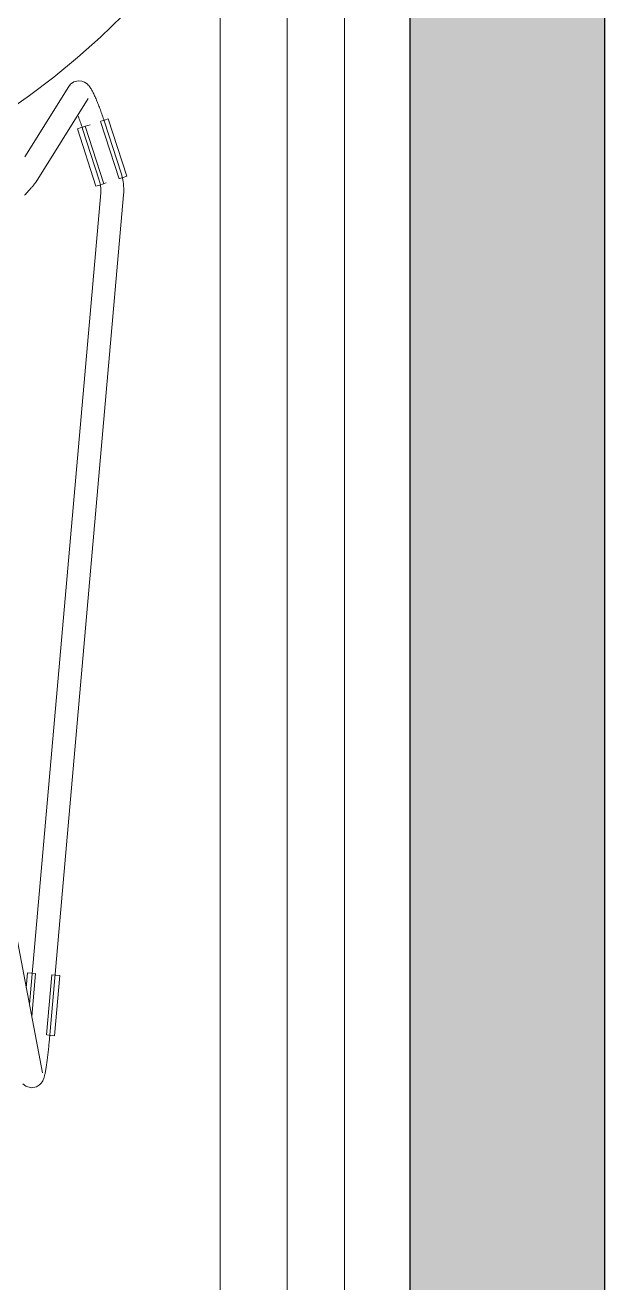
# Model space of a CAD drawing. Header units: millimetres. Extents: x 155927 to 326028, y -36033 to 97293.
# Drawn here: x 227880 to 228183, y 30415 to 31073 of the extents above; entities that cross this region are included whole.
import ezdxf

# ---------------------------------------------------------------- set-up
doc = ezdxf.new("R2010")
doc.units = ezdxf.units.MM
doc.header["$MEASUREMENT"] = 0
for name, color, linetype, lineweight in [('A-WALL-PATT', 7, 'CONTINUOUS', 9), ('I-FURN', 8, 'CONTINUOUS', 9), ('I-WALL', 7, 'CONTINUOUS', 9)]:
    doc.layers.add(name, color=color, linetype=linetype, lineweight=lineweight)

msp = doc.modelspace()

# ---------------------------------------------------------------- hatches: boundary and pattern name
at = {"layer": 'A-WALL-PATT'}
msp.add_hatch(color=256, dxfattribs=at).paths.add_polyline_path([(228183.43, 29859.61), (228183.43, 34245.61), (228081.43, 34245.61), (228081.43, 29859.61)], flags=0)

# ---------------------------------------------------------------- linework, layer by layer
at = {"layer": 'I-FURN'}
for p, q in [((227982.11, 32485.19), (227982.11, 30085.19)), ((228017.11, 30085.19), (228017.11, 32485.19)), ((228017.11, 30085.19), (228017.11, 32485.19)), ((228047.11, 32485.19), (228047.11, 30085.19)), ((227919.41, 31066.59), (227930.91, 31077.72)), ((227907.48, 31055.93), (227919.41, 31066.59)), ((227895.13, 31045.76), (227907.48, 31055.93)), ((227902.88, 31040.86), (227879.85, 31004.09)), ((227882.39, 31036.09), (227895.13, 31045.76)), ((227903.77, 31041.98), (227902.88, 31040.86)), ((227903.77, 31041.98), (227905.51, 31043.2)), ((227905.51, 31043.2), (227907.73, 31043.79)), ((227907.73, 31043.79), (227909.71, 31043.62)), ((227909.71, 31043.62), (227911.09, 31043.1)), ((227911.09, 31043.1), (227912, 31042.53)), ((227912, 31042.53), (227912.63, 31042.01)), ((227912.63, 31042.01), (227913.1, 31041.55)), ((227913.1, 31041.55), (227913.46, 31041.12)), ((227913.46, 31041.12), (227913.78, 31040.72)), ((227913.78, 31040.72), (227914.05, 31040.33)), ((227869.27, 31026.93), (227882.39, 31036.09)), ((227885.75, 30990.9), (227913.05, 31034.49)), ((227914.05, 31040.33), (227914.31, 31039.94)), ((227914.31, 31039.94), (227914.55, 31039.55)), ((227914.55, 31039.55), (227914.79, 31039.15)), ((227914.79, 31039.15), (227915.02, 31038.74)), ((227915.02, 31038.74), (227915.25, 31038.31)), ((227915.25, 31038.31), (227915.48, 31037.87)), ((227915.48, 31037.87), (227915.71, 31037.42)), ((227915.71, 31037.42), (227915.94, 31036.94)), ((227915.94, 31036.94), (227916.17, 31036.45)), ((227916.17, 31036.45), (227916.4, 31035.94)), ((227916.4, 31035.94), (227916.64, 31035.41)), ((227916.64, 31035.41), (227916.88, 31034.87)), ((227916.88, 31034.87), (227917.13, 31034.31)), ((227917.13, 31034.31), (227917.37, 31033.73)), ((227917.37, 31033.73), (227917.62, 31033.13)), ((227917.62, 31033.13), (227917.87, 31032.52)), ((227917.87, 31032.52), (227918.12, 31031.9)), ((227918.12, 31031.9), (227918.37, 31031.26)), ((227918.37, 31031.26), (227918.62, 31030.6)), ((227918.62, 31030.6), (227918.88, 31029.94)), ((227918.88, 31029.94), (227919.13, 31029.26)), ((227919.13, 31029.26), (227919.39, 31028.57)), ((227919.39, 31028.57), (227919.64, 31027.87)), ((227919.64, 31027.87), (227919.89, 31027.16)), ((227907.69, 31025.6), (227907.92, 31024.98)), ((227907.92, 31024.98), (227908.15, 31024.34)), ((227908.15, 31024.34), (227908.39, 31023.7)), ((227908.39, 31023.7), (227908.63, 31023.04)), ((227908.63, 31023.04), (227908.86, 31022.37)), ((227908.86, 31022.37), (227909.1, 31021.7)), ((227909.1, 31021.7), (227909.33, 31021.02)), ((227909.33, 31021.02), (227909.56, 31020.34)), ((227914.03, 31020.81), (227911.55, 31020.01)), ((227919.52, 31022.58), (227929.21, 30992.58)), ((227919.64, 31022.62), (227921.61, 31023.26)), ((227919.89, 31027.16), (227920.15, 31026.45)), ((227920.15, 31026.45), (227920.4, 31025.73)), ((227920.4, 31025.73), (227920.65, 31025)), ((227920.65, 31025), (227920.9, 31024.27)), ((227920.9, 31024.27), (227921.15, 31023.53)), ((227921.15, 31023.53), (227921.39, 31022.79)), ((227921.39, 31022.79), (227921.54, 31022.33)), ((227930.25, 30995.52), (227921.54, 31022.33)), ((227921.61, 31023.26), (227923.56, 31023.89)), ((227923.56, 31023.89), (227933.25, 30993.88)), ((227907.41, 31018.67), (227909.36, 31019.3)), ((227907.41, 31018.67), (227917.1, 30988.67)), ((227909.36, 31019.3), (227911.33, 31019.94)), ((227909.56, 31020.34), (227909.79, 31019.65)), ((227909.79, 31019.65), (227910.02, 31018.95)), ((227910.02, 31018.95), (227910.13, 31018.63)), ((227910.13, 31018.63), (227918.84, 30991.81)), ((227921.14, 30989.97), (227911.45, 31019.98)), ((227930.27, 30995.47), (227930.25, 30995.52)), ((227930.6, 30994.38), (227930.27, 30995.47)), ((227930.88, 30993.27), (227930.6, 30994.38)), ((227883.48, 30988.08), (227883.21, 30987.77)), ((227883.74, 30988.38), (227883.48, 30988.08)), ((227883.98, 30988.66), (227883.74, 30988.38)), ((227884.21, 30988.92), (227883.98, 30988.66)), ((227884.43, 30989.18), (227884.21, 30988.92)), ((227884.63, 30989.42), (227884.43, 30989.18)), ((227884.82, 30989.65), (227884.63, 30989.42)), ((227885, 30989.87), (227884.82, 30989.65)), ((227885.17, 30990.09), (227885, 30989.87)), ((227885.35, 30990.32), (227885.17, 30990.09)), ((227885.53, 30990.58), (227885.35, 30990.32)), ((227885.75, 30990.9), (227885.53, 30990.58)), ((227919.05, 30989.3), (227917.1, 30988.67)), ((227918.84, 30991.81), (227919.03, 30991.17)), ((227919.03, 30991.17), (227919.2, 30990.53)), ((227921.02, 30989.93), (227919.05, 30989.3)), ((227919.2, 30990.53), (227919.34, 30989.89)), ((227919.34, 30989.89), (227919.45, 30989.23)), ((227919.45, 30989.23), (227919.54, 30988.58)), ((227919.54, 30988.58), (227919.6, 30987.92)), ((227919.6, 30987.92), (227919.64, 30987.26)), ((227922.4, 30990.38), (227921.24, 30990)), ((227931.3, 30993.25), (227929.33, 30992.62)), ((227931.12, 30992.16), (227930.88, 30993.27)), ((227931.32, 30991.03), (227931.12, 30992.16)), ((227933.25, 30993.88), (227931.3, 30993.25)), ((227931.47, 30989.9), (227931.32, 30991.03)), ((227931.57, 30988.76), (227931.47, 30989.9)), ((227931.63, 30987.62), (227931.57, 30988.76)), ((227880.14, 30984.39), (227879.73, 30983.96)), ((227880.53, 30984.82), (227880.14, 30984.39)), ((227880.91, 30985.23), (227880.53, 30984.82)), ((227881.28, 30985.63), (227880.91, 30985.23)), ((227881.63, 30986.02), (227881.28, 30985.63)), ((227881.98, 30986.4), (227881.63, 30986.02)), ((227882.31, 30986.76), (227881.98, 30986.4)), ((227919.58, 30985.25), (227882.3, 30560.9)), ((227882.62, 30987.11), (227882.31, 30986.76)), ((227882.92, 30987.45), (227882.62, 30987.11)), ((227883.21, 30987.77), (227882.92, 30987.45)), ((227892.59, 30540.88), (227931.54, 30984.2)), ((227919.63, 30985.93), (227919.59, 30985.27)), ((227919.59, 30985.27), (227919.59, 30985.25)), ((227919.65, 30986.6), (227919.63, 30985.93)), ((227919.64, 30987.26), (227919.65, 30986.6)), ((227931.54, 30984.2), (227931.62, 30985.34)), ((227931.62, 30985.34), (227931.65, 30986.48)), ((227931.65, 30986.48), (227931.63, 30987.62)), ((227889.11, 30525.03), (227870.3, 30624.32)), ((227881.25, 30577.38), (227880.56, 30569.49)), ((227881.25, 30577.38), (227883.3, 30577.2)), ((227883.3, 30577.2), (227885.36, 30577.02)), ((227883.51, 30554.53), (227885.49, 30577.01)), ((227893.93, 30576.27), (227891.17, 30544.86)), ((227894.06, 30576.26), (227896.12, 30576.08)), ((227898.16, 30575.9), (227895.4, 30544.49)), ((227896.12, 30576.08), (227898.16, 30575.9)), ((227893.36, 30544.66), (227891.3, 30544.85)), ((227892.51, 30539.97), (227892.58, 30540.72)), ((227892.58, 30540.72), (227892.59, 30540.88)), ((227895.4, 30544.49), (227893.36, 30544.66)), ((227891.81, 30533.4), (227891.89, 30534.1)), ((227891.89, 30534.1), (227891.98, 30534.81)), ((227891.98, 30534.81), (227892.06, 30535.53)), ((227892.06, 30535.53), (227892.14, 30536.25)), ((227892.14, 30536.25), (227892.22, 30536.99)), ((227892.22, 30536.99), (227892.29, 30537.73)), ((227892.29, 30537.73), (227892.37, 30538.47)), ((227892.37, 30538.47), (227892.44, 30539.22)), ((227892.44, 30539.22), (227892.51, 30539.97)), ((227890.91, 30527.16), (227891, 30527.71)), ((227891, 30527.71), (227891.1, 30528.28)), ((227891.1, 30528.28), (227891.19, 30528.87)), ((227891.19, 30528.87), (227891.28, 30529.47)), ((227891.28, 30529.47), (227891.37, 30530.09)), ((227891.37, 30530.09), (227891.46, 30530.73)), ((227891.46, 30530.73), (227891.55, 30531.37)), ((227891.55, 30531.37), (227891.64, 30532.04)), ((227891.64, 30532.04), (227891.72, 30532.71)), ((227891.72, 30532.71), (227891.81, 30533.4)), ((227888.96, 30520.34), (227889.26, 30520.9)), ((227889.26, 30520.9), (227889.48, 30521.37)), ((227889.48, 30521.37), (227889.64, 30521.8)), ((227889.64, 30521.8), (227889.79, 30522.21)), ((227889.79, 30522.21), (227889.91, 30522.6)), ((227889.91, 30522.6), (227890.03, 30523)), ((227890.03, 30523), (227890.13, 30523.4)), ((227890.13, 30523.4), (227890.24, 30523.81)), ((227890.24, 30523.81), (227890.34, 30524.24)), ((227890.34, 30524.24), (227890.44, 30524.68)), ((227890.44, 30524.68), (227890.53, 30525.14)), ((227890.53, 30525.14), (227890.63, 30525.62)), ((227890.63, 30525.62), (227890.72, 30526.12)), ((227890.72, 30526.12), (227890.82, 30526.63)), ((227890.82, 30526.63), (227890.91, 30527.16)), ((227880.46, 30518.04), (227878.88, 30519.36)), ((227880.46, 30518.04), (227883.21, 30517.2)), ((227883.21, 30517.2), (227885.97, 30517.69)), ((227885.97, 30517.69), (227887.62, 30518.73)), ((227887.62, 30518.73), (227888.48, 30519.64)), ((227888.48, 30519.64), (227888.96, 30520.34))]:
    msp.add_line(p, q, dxfattribs=at)
at = {"layer": 'I-WALL', "lineweight": 30}
for p, q in [((228081.43, 34245.61), (228081.43, 29859.61)), ((228183.43, 29859.61), (228183.43, 34245.61))]:
    msp.add_line(p, q, dxfattribs=at)

doc.saveas('drawing.dxf')
